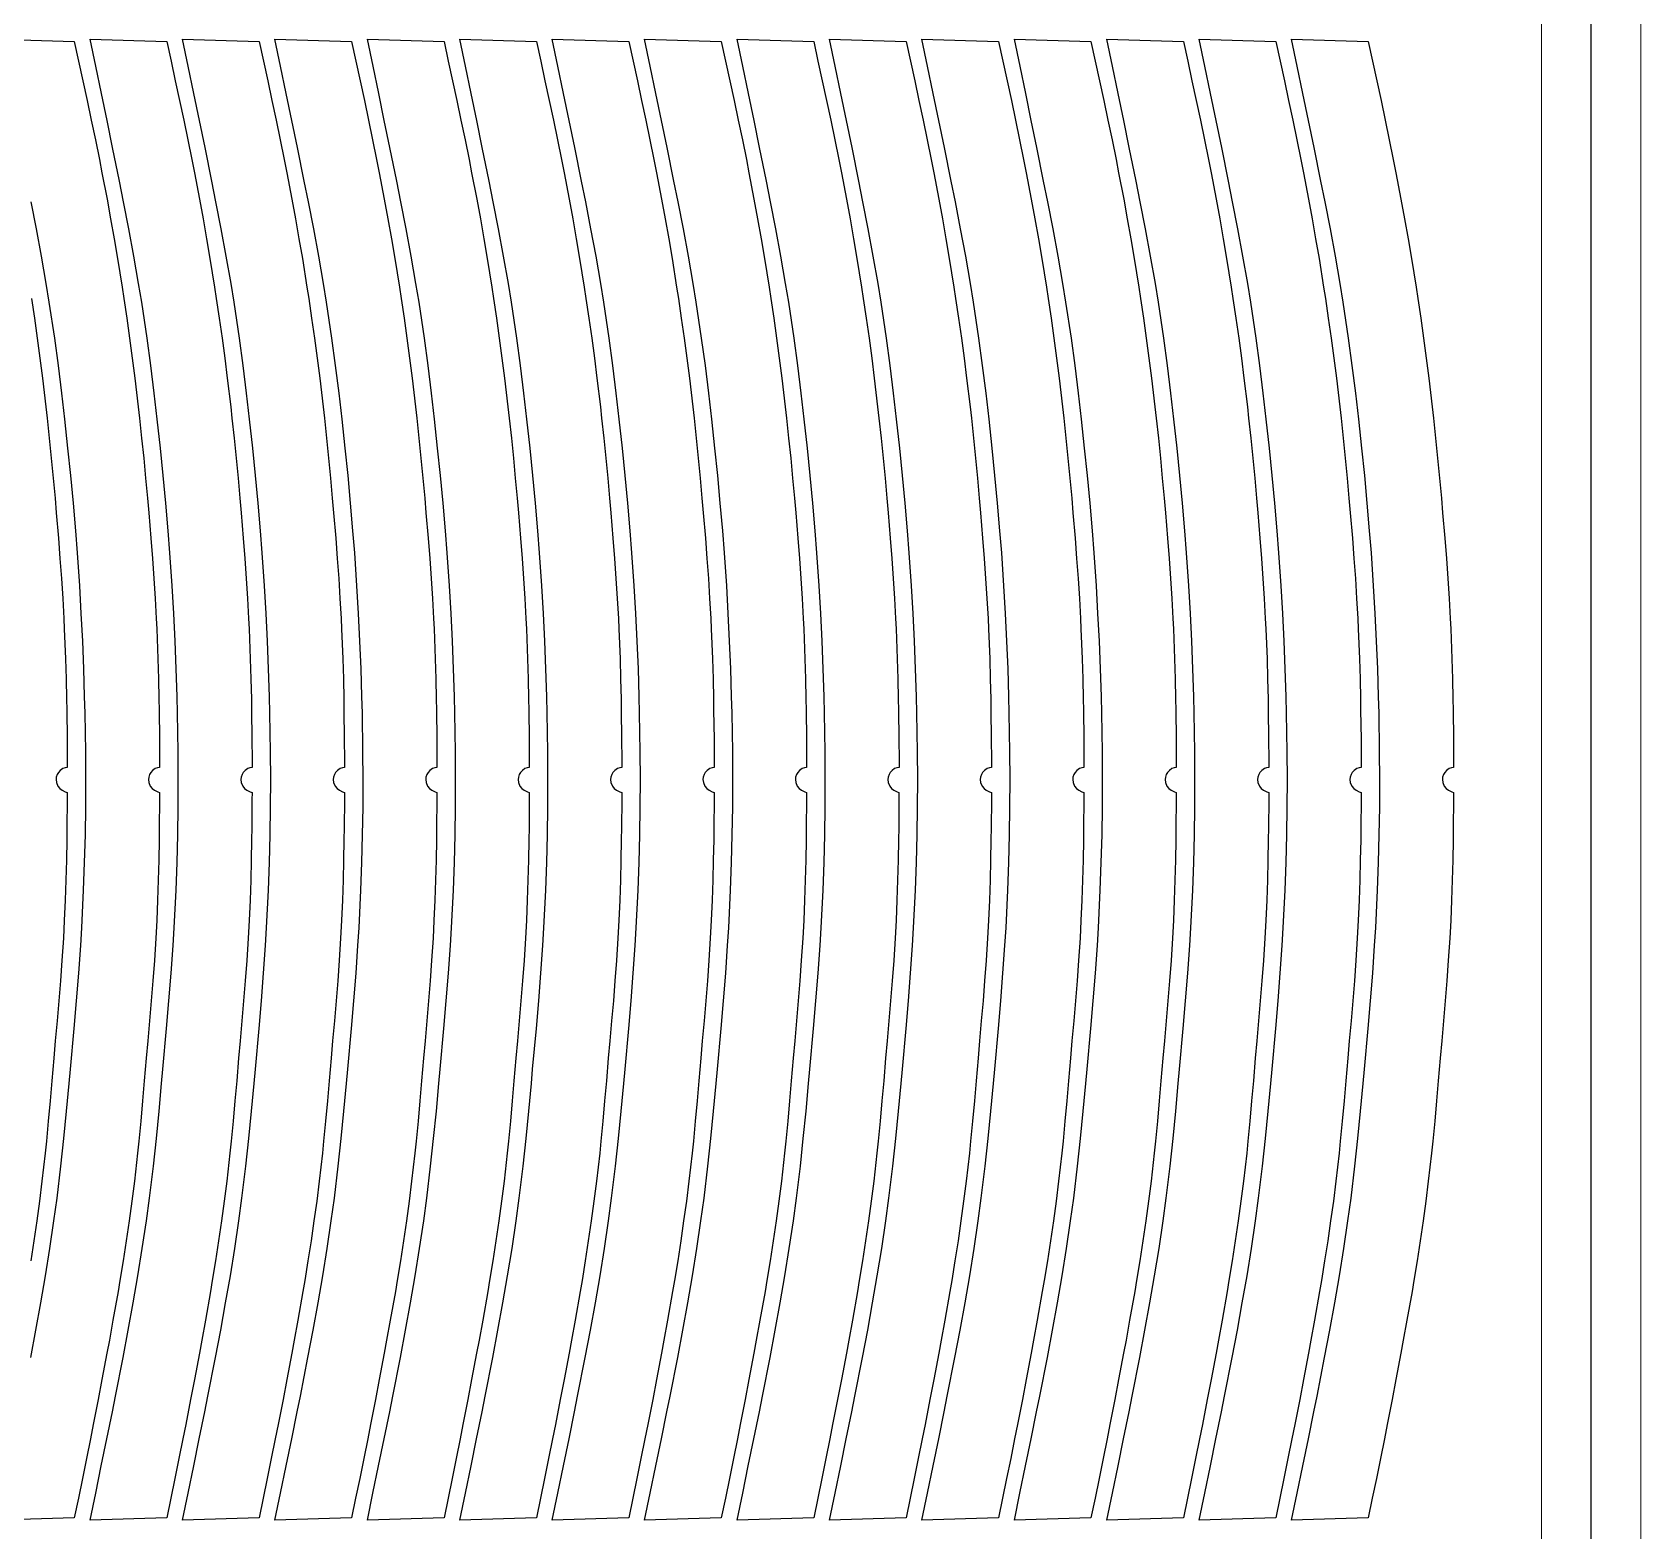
# Model space of a CAD drawing. Header units: millimetres. Extents: x -10628 to 24720, y -21829 to 4032.
# Drawn here: x 8700 to 9349, y -884 to -279 of the extents above; entities that cross this region are included whole.
import ezdxf
from ezdxf.enums import TextEntityAlignment as Align
from ezdxf.lldxf.tags import DXFTag

# ---------------------------------------------------------------- set-up
doc = ezdxf.new("R2010")
doc.units = ezdxf.units.MM
doc.layers.add('layer khung van cnc', color=7, linetype='Continuous', lineweight=25, true_color=0xfbf59b)
doc.layers.add('layer mau', color=7, linetype='Continuous')
doc.styles.add('Text Dim', font='arial.ttf')
tags = doc.linetypes.add('KVVIENMAY', pattern='A,46.311228,-10.280676,["KV VIỀN MÁY",Text Dim,S=10.028098,R=0,X=0,Y=-4.346144],-100.988212', length=157.580116).pattern_tags.tags
tags[6] = DXFTag(74, 10)

# ---------------------------------------------------------------- blocks, each defined once
blk = doc.blocks.new('khung van cnc')
at = {"lineweight": 5}
blk.add_lwpolyline([(-193, -99.44), (-193, 2370.56), (-223, 2400.56), (-1463, 2400.56), (-1493, 2370.56), (-1493, -99.44)], close=True, dxfattribs=at)
at = {"color": 1, "linetype": 'KVVIENMAY'}
blk.add_lwpolyline([(-511.88, -84.44), (-213, -84.44), (-213, 2370.56), (-228, 2385.56), (-1458.01, 2385.56), (-1473, 2370.56), (-1473, -84.44), (-1172.83, -84.44)], dxfattribs=at)
at = {"lineweight": 5}
blk.add_lwpolyline([(-513.55, -69.44), (-233, -69.44), (-233, 2370.56), (-1453, 2370.56), (-1453, -69.44), (-1173, -69.44)], dxfattribs=at)
at = {"layer": 'layer mau'}
for tag, p in [('ÁGF', (-518, -155.91)), ('TENFILE', (-518, -268.86)), ('TENFILE', (-518, -381.81)), ('TENFILE', (-518, -494.76))]:
    blk.add_attdef(tag, text='', height=30, dxfattribs=at).set_placement(p, align=Align.MIDDLE_CENTER)

msp = doc.modelspace()

# ---------------------------------------------------------------- linework, layer by layer
for points in [[(8686.374, -281.991), (8717.275, -282.95), (8719.004, -290.88), (8720.726, -298.812), (8722.432, -306.746), (8724.115, -314.686), (8725.767, -322.631), (8727.381, -330.585), (8728.425, -335.862), (8730.464, -346.521), (8731.927, -354.504), (8733.337, -362.496), (8734.694, -370.499), (8736.551, -382.027), (8737.244, -386.53), (8738.437, -394.558), (8739.574, -402.595), (8740.657, -410.638), (8741.684, -418.689), (8743.062, -430.254), (8743.574, -434.81), (8744.439, -442.88), (8745.257, -450.954), (8746.032, -459.033), (8746.768, -467.116), (8747.28, -472.969), (8748.14, -483.291), (8748.767, -491.384), (8749.345, -499.479), (8749.863, -507.579), (8750.314, -515.682), (8750.514, -519.805), (8750.988, -531.899), (8751.221, -540.011), (8751.399, -548.126), (8751.475, -552.452), (8751.623, -564.356), (8751.675, -572.471), (8751.68, -575.682), (8750.849, -575.798), (8749.919, -576.157), (8748.874, -576.863), (8748.108, -577.709), (8747.646, -578.499), (8747.272, -579.639), (8747.175, -580.606), (8747.316, -581.8), (8747.92, -583.245), (8748.685, -584.2), (8749.611, -584.912), (8750.923, -585.46), (8751.67, -585.729), (8751.66, -588.703), (8751.557, -600.049), (8751.489, -604.935), (8751.338, -613.051), (8751.132, -621.166), (8750.86, -629.278), (8750.511, -637.386), (8750.128, -644.593), (8749.548, -653.586), (8748.946, -661.679), (8748.289, -669.768), (8747.596, -677.855), (8746.887, -685.941), (8746.271, -692.996), (8745.489, -702.115), (8744.791, -710.201), (8744.065, -718.284), (8743.287, -726.361), (8742.789, -731.179), (8741.497, -742.493), (8740.477, -750.545), (8739.378, -758.588), (8738.206, -766.621), (8736.965, -774.643), (8735.658, -782.655), (8734.921, -787.009), (8732.87, -798.646), (8731.411, -806.629), (8730.438, -811.863), (8728.42, -822.583), (8726.894, -830.554), (8724.912, -840.712), (8723.765, -846.481), (8722.164, -854.437), (8720.544, -862.389), (8718.912, -870.339), (8717.275, -878.288), (8686.368, -879.247)], [(8699.695, -813.614), (8701.771, -802.642), (8703.765, -791.656), (8705.658, -780.655), (8707.434, -769.636), (8709.073, -758.597), (8710.321, -749.39), (8711.885, -736.459), (8713.083, -725.363), (8714.186, -714.255), (8715.228, -703.14), (8715.752, -697.423), (8717.238, -680.903), (8718.186, -669.781), (8719.065, -658.655), (8719.848, -647.523), (8720.285, -640.438), (8721.042, -625.235), (8721.445, -614.08), (8721.723, -602.92), (8721.884, -591.757), (8721.932, -580.591), (8721.873, -569.425), (8721.62, -553.791), (8721.453, -547.099), (8721.099, -535.941), (8720.648, -524.787), (8720.098, -513.639), (8719.447, -502.497), (8718.53, -489.11), (8717.839, -480.234), (8716.885, -469.114), (8715.84, -458.002), (8714.71, -446.897), (8713.434, -435.185), (8712.221, -424.71), (8710.847, -413.632), (8709.36, -402.57), (8707.196, -388.074), (8705.957, -380.511), (8704.032, -369.518), (8701.99, -358.544), (8699.862, -347.586)], [(8699.972, -386.53), (8701.165, -394.558), (8702.302, -402.595), (8703.384, -410.638), (8704.412, -418.689), (8705.79, -430.254), (8706.302, -434.81), (8707.167, -442.88), (8707.985, -450.954), (8708.76, -459.033), (8709.496, -467.116), (8710.008, -472.969), (8710.868, -483.291), (8711.495, -491.384), (8712.072, -499.479), (8712.591, -507.579), (8713.042, -515.682), (8713.242, -519.805), (8713.716, -531.899), (8713.949, -540.011), (8714.127, -548.126), (8714.203, -552.452), (8714.351, -564.356), (8714.403, -572.471), (8714.408, -575.682), (8713.576, -575.798), (8712.647, -576.157), (8711.602, -576.863), (8710.836, -577.709), (8710.374, -578.499), (8709.999, -579.639), (8709.902, -580.606), (8710.044, -581.8), (8710.647, -583.245), (8711.413, -584.2), (8712.339, -584.912), (8713.651, -585.46), (8714.398, -585.729), (8714.388, -588.703), (8714.285, -600.049), (8714.217, -604.935), (8714.066, -613.051), (8713.86, -621.166), (8713.588, -629.278), (8713.239, -637.386), (8712.856, -644.593), (8712.276, -653.586), (8711.674, -661.679), (8711.017, -669.768), (8710.324, -677.855), (8709.615, -685.941), (8708.999, -692.996), (8708.217, -702.115), (8707.519, -710.201), (8706.793, -718.284), (8706.015, -726.361), (8705.517, -731.179), (8704.225, -742.493), (8703.205, -750.545), (8702.106, -758.588), (8700.934, -766.621), (8699.693, -774.643)]]:
    msp.add_lwpolyline(points)
for points in [[(8756.276, -290.88), (8757.998, -298.812), (8759.704, -306.746), (8761.387, -314.686), (8763.039, -322.631), (8764.653, -330.585), (8765.697, -335.862), (8767.736, -346.521), (8769.199, -354.504), (8770.609, -362.496), (8771.966, -370.499), (8773.823, -382.027), (8774.516, -386.53), (8775.709, -394.558), (8776.846, -402.595), (8777.929, -410.638), (8778.956, -418.689), (8780.334, -430.254), (8780.846, -434.81), (8781.712, -442.88), (8782.529, -450.954), (8783.304, -459.033), (8784.04, -467.116), (8784.552, -472.969), (8785.412, -483.291), (8786.039, -491.384), (8786.617, -499.479), (8787.135, -507.579), (8787.586, -515.682), (8787.786, -519.805), (8788.26, -531.899), (8788.494, -540.011), (8788.671, -548.126), (8788.747, -552.452), (8788.895, -564.356), (8788.947, -572.471), (8788.952, -575.682), (8788.121, -575.798), (8787.191, -576.157), (8786.147, -576.863), (8785.381, -577.709), (8784.918, -578.499), (8784.544, -579.639), (8784.447, -580.606), (8784.588, -581.8), (8785.192, -583.245), (8785.957, -584.2), (8786.884, -584.912), (8788.195, -585.46), (8788.942, -585.729), (8788.932, -588.703), (8788.829, -600.049), (8788.761, -604.935), (8788.611, -613.051), (8788.404, -621.166), (8788.132, -629.278), (8787.783, -637.386), (8787.4, -644.593), (8786.82, -653.586), (8786.218, -661.679), (8785.561, -669.768), (8784.868, -677.855), (8784.159, -685.941), (8783.543, -692.996), (8782.761, -702.115), (8782.063, -710.201), (8781.337, -718.284), (8780.559, -726.361), (8780.061, -731.179), (8778.769, -742.493), (8777.749, -750.545), (8776.651, -758.588), (8775.479, -766.621), (8774.237, -774.643), (8772.93, -782.655), (8772.193, -787.009), (8770.142, -798.646), (8768.683, -806.629), (8767.71, -811.863), (8765.692, -822.583), (8764.166, -830.554), (8762.184, -840.712), (8761.038, -846.481), (8759.436, -854.437), (8757.816, -862.389), (8756.185, -870.339), (8754.547, -878.288), (8723.64, -879.247), (8725.911, -868.321), (8728.173, -857.393), (8730.419, -846.461), (8732.64, -835.522), (8733.888, -829.297), (8736.967, -813.614), (8739.043, -802.642), (8741.037, -791.656), (8742.93, -780.655), (8744.706, -769.636), (8746.345, -758.597), (8747.593, -749.39), (8749.157, -736.459), (8750.355, -725.363), (8751.458, -714.255), (8752.5, -703.14), (8753.024, -697.423), (8754.51, -680.903), (8755.459, -669.781), (8756.337, -658.655), (8757.12, -647.523), (8757.558, -640.438), (8758.315, -625.235), (8758.717, -614.08), (8758.996, -602.92), (8759.157, -591.757), (8759.205, -580.591), (8759.145, -569.425), (8758.892, -553.791), (8758.726, -547.099), (8758.372, -535.941), (8757.92, -524.787), (8757.37, -513.639), (8756.72, -502.497), (8755.802, -489.11), (8755.111, -480.234), (8754.157, -469.114), (8753.112, -458.002), (8751.982, -446.897), (8750.706, -435.185), (8749.493, -424.71), (8748.12, -413.632), (8746.632, -402.57), (8744.469, -388.074), (8743.229, -380.511), (8741.304, -369.518), (8739.262, -358.544), (8737.134, -347.586), (8735.461, -339.19), (8732.728, -325.7), (8730.481, -314.768), (8728.213, -303.84), (8725.933, -292.915), (8723.646, -281.991), (8754.547, -282.95)], [(8793.548, -290.88), (8795.27, -298.812), (8796.976, -306.746), (8798.659, -314.686), (8800.312, -322.631), (8801.925, -330.585), (8802.97, -335.862), (8805.008, -346.521), (8806.471, -354.504), (8807.882, -362.496), (8809.238, -370.499), (8811.095, -382.027), (8811.789, -386.53), (8812.981, -394.558), (8814.119, -402.595), (8815.201, -410.638), (8816.228, -418.689), (8817.607, -430.254), (8818.118, -434.81), (8818.984, -442.88), (8819.801, -450.954), (8820.576, -459.033), (8821.312, -467.116), (8821.824, -472.969), (8822.684, -483.291), (8823.312, -491.384), (8823.889, -499.479), (8824.407, -507.579), (8824.858, -515.682), (8825.059, -519.805), (8825.532, -531.899), (8825.766, -540.011), (8825.944, -548.126), (8826.019, -552.452), (8826.167, -564.356), (8826.219, -572.471), (8826.224, -575.682), (8825.393, -575.798), (8824.463, -576.157), (8823.419, -576.863), (8822.653, -577.709), (8822.191, -578.499), (8821.816, -579.639), (8821.719, -580.606), (8821.86, -581.8), (8822.464, -583.245), (8823.229, -584.2), (8824.156, -584.912), (8825.468, -585.46), (8826.215, -585.729), (8826.205, -588.703), (8826.101, -600.049), (8826.033, -604.935), (8825.883, -613.051), (8825.677, -621.166), (8825.404, -629.278), (8825.055, -637.386), (8824.672, -644.593), (8824.092, -653.586), (8823.49, -661.679), (8822.833, -669.768), (8822.14, -677.855), (8821.431, -685.941), (8820.815, -692.996), (8820.034, -702.115), (8819.336, -710.201), (8818.609, -718.284), (8817.831, -726.361), (8817.333, -731.179), (8816.041, -742.493), (8815.021, -750.545), (8813.923, -758.588), (8812.751, -766.621), (8811.509, -774.643), (8810.202, -782.655), (8809.465, -787.009), (8807.414, -798.646), (8805.955, -806.629), (8804.983, -811.863), (8802.964, -822.583), (8801.438, -830.554), (8799.456, -840.712), (8798.31, -846.481), (8796.708, -854.437), (8795.088, -862.389), (8793.457, -870.339), (8791.819, -878.288), (8760.912, -879.247), (8763.183, -868.321), (8765.446, -857.393), (8767.691, -846.461), (8769.912, -835.522), (8771.16, -829.297), (8774.239, -813.614), (8776.315, -802.642), (8778.309, -791.656), (8780.203, -780.655), (8781.978, -769.636), (8783.617, -758.597), (8784.866, -749.39), (8786.429, -736.459), (8787.627, -725.363), (8788.73, -714.255), (8789.773, -703.14), (8790.297, -697.423), (8791.782, -680.903), (8792.731, -669.781), (8793.609, -658.655), (8794.392, -647.523), (8794.83, -640.438), (8795.587, -625.235), (8795.989, -614.08), (8796.268, -602.92), (8796.429, -591.757), (8796.477, -580.591), (8796.418, -569.425), (8796.164, -553.791), (8795.998, -547.099), (8795.644, -535.941), (8795.192, -524.787), (8794.642, -513.639), (8793.992, -502.497), (8793.074, -489.11), (8792.384, -480.234), (8791.43, -469.114), (8790.384, -458.002), (8789.254, -446.897), (8787.978, -435.185), (8786.765, -424.71), (8785.392, -413.632), (8783.905, -402.57), (8781.741, -388.074), (8780.501, -380.511), (8778.576, -369.518), (8776.535, -358.544), (8774.406, -347.586), (8772.734, -339.19), (8770, -325.7), (8767.753, -314.768), (8765.486, -303.84), (8763.205, -292.915), (8760.918, -281.991), (8791.819, -282.95)], [(8830.821, -290.88), (8832.542, -298.812), (8834.249, -306.746), (8835.932, -314.686), (8837.584, -322.631), (8839.197, -330.585), (8840.242, -335.862), (8842.28, -346.521), (8843.743, -354.504), (8845.154, -362.496), (8846.511, -370.499), (8848.367, -382.027), (8849.061, -386.53), (8850.253, -394.558), (8851.391, -402.595), (8852.473, -410.638), (8853.501, -418.689), (8854.879, -430.254), (8855.391, -434.81), (8856.256, -442.88), (8857.074, -450.954), (8857.848, -459.033), (8858.585, -467.116), (8859.096, -472.969), (8859.956, -483.291), (8860.584, -491.384), (8861.161, -499.479), (8861.68, -507.579), (8862.13, -515.682), (8862.331, -519.805), (8862.804, -531.899), (8863.038, -540.011), (8863.216, -548.126), (8863.291, -552.452), (8863.44, -564.356), (8863.491, -572.471), (8863.496, -575.682), (8862.665, -575.798), (8861.735, -576.157), (8860.691, -576.863), (8859.925, -577.709), (8859.463, -578.499), (8859.088, -579.639), (8858.991, -580.606), (8859.133, -581.8), (8859.736, -583.245), (8860.502, -584.2), (8861.428, -584.912), (8862.74, -585.46), (8863.487, -585.729), (8863.477, -588.703), (8863.374, -600.049), (8863.305, -604.935), (8863.155, -613.051), (8862.949, -621.166), (8862.677, -629.278), (8862.328, -637.386), (8861.944, -644.593), (8861.364, -653.586), (8860.763, -661.679), (8860.105, -669.768), (8859.412, -677.855), (8858.704, -685.941), (8858.087, -692.996), (8857.306, -702.115), (8856.608, -710.201), (8855.881, -718.284), (8855.104, -726.361), (8854.605, -731.179), (8853.314, -742.493), (8852.293, -750.545), (8851.195, -758.588), (8850.023, -766.621), (8848.781, -774.643), (8847.474, -782.655), (8846.737, -787.009), (8844.686, -798.646), (8843.227, -806.629), (8842.255, -811.863), (8840.237, -822.583), (8838.71, -830.554), (8836.728, -840.712), (8835.582, -846.481), (8833.98, -854.437), (8832.361, -862.389), (8830.729, -870.339), (8829.091, -878.288), (8798.184, -879.247), (8800.455, -868.321), (8802.718, -857.393), (8804.963, -846.461), (8807.184, -835.522), (8808.432, -829.297), (8811.511, -813.614), (8813.587, -802.642), (8815.581, -791.656), (8817.475, -780.655), (8819.25, -769.636), (8820.89, -758.597), (8822.138, -749.39), (8823.701, -736.459), (8824.899, -725.363), (8826.002, -714.255), (8827.045, -703.14), (8827.569, -697.423), (8829.054, -680.903), (8830.003, -669.781), (8830.881, -658.655), (8831.665, -647.523), (8832.102, -640.438), (8832.859, -625.235), (8833.261, -614.08), (8833.54, -602.92), (8833.701, -591.757), (8833.749, -580.591), (8833.69, -569.425), (8833.436, -553.791), (8833.27, -547.099), (8832.916, -535.941), (8832.465, -524.787), (8831.915, -513.639), (8831.264, -502.497), (8830.347, -489.11), (8829.656, -480.234), (8828.702, -469.114), (8827.656, -458.002), (8826.526, -446.897), (8825.25, -435.185), (8824.037, -424.71), (8822.664, -413.632), (8821.177, -402.57), (8819.013, -388.074), (8817.773, -380.511), (8815.848, -369.518), (8813.807, -358.544), (8811.678, -347.586), (8810.006, -339.19), (8807.272, -325.7), (8805.025, -314.768), (8802.758, -303.84), (8800.477, -292.915), (8798.19, -281.991), (8829.091, -282.95)], [(8868.093, -290.88), (8869.814, -298.812), (8871.521, -306.746), (8873.204, -314.686), (8874.856, -322.631), (8876.469, -330.585), (8877.514, -335.862), (8879.552, -346.521), (8881.016, -354.504), (8882.426, -362.496), (8883.783, -370.499), (8885.639, -382.027), (8886.333, -386.53), (8887.525, -394.558), (8888.663, -402.595), (8889.745, -410.638), (8890.773, -418.689), (8892.151, -430.254), (8892.663, -434.81), (8893.528, -442.88), (8894.346, -450.954), (8895.12, -459.033), (8895.857, -467.116), (8896.369, -472.969), (8897.228, -483.291), (8897.856, -491.384), (8898.433, -499.479), (8898.952, -507.579), (8899.402, -515.682), (8899.603, -519.805), (8900.077, -531.899), (8900.31, -540.011), (8900.488, -548.126), (8900.563, -552.452), (8900.712, -564.356), (8900.764, -572.471), (8900.769, -575.682), (8899.937, -575.798), (8899.007, -576.157), (8897.963, -576.863), (8897.197, -577.709), (8896.735, -578.499), (8896.36, -579.639), (8896.263, -580.606), (8896.405, -581.8), (8897.008, -583.245), (8897.774, -584.2), (8898.7, -584.912), (8900.012, -585.46), (8900.759, -585.729), (8900.749, -588.703), (8900.646, -600.049), (8900.578, -604.935), (8900.427, -613.051), (8900.221, -621.166), (8899.949, -629.278), (8899.6, -637.386), (8899.217, -644.593), (8898.637, -653.586), (8898.035, -661.679), (8897.378, -669.768), (8896.685, -677.855), (8895.976, -685.941), (8895.359, -692.996), (8894.578, -702.115), (8893.88, -710.201), (8893.154, -718.284), (8892.376, -726.361), (8891.877, -731.179), (8890.586, -742.493), (8889.565, -750.545), (8888.467, -758.588), (8887.295, -766.621), (8886.053, -774.643), (8884.746, -782.655), (8884.01, -787.009), (8881.959, -798.646), (8880.499, -806.629), (8879.527, -811.863), (8877.509, -822.583), (8875.983, -830.554), (8874, -840.712), (8872.854, -846.481), (8871.252, -854.437), (8869.633, -862.389), (8868.001, -870.339), (8866.363, -878.288), (8835.456, -879.247), (8837.727, -868.321), (8839.99, -857.393), (8842.236, -846.461), (8844.456, -835.522), (8845.704, -829.297), (8848.783, -813.614), (8850.859, -802.642), (8852.853, -791.656), (8854.747, -780.655), (8856.522, -769.636), (8858.162, -758.597), (8859.41, -749.39), (8860.974, -736.459), (8862.171, -725.363), (8863.274, -714.255), (8864.317, -703.14), (8864.841, -697.423), (8866.326, -680.903), (8867.275, -669.781), (8868.154, -658.655), (8868.937, -647.523), (8869.374, -640.438), (8870.131, -625.235), (8870.533, -614.08), (8870.812, -602.92), (8870.973, -591.757), (8871.021, -580.591), (8870.962, -569.425), (8870.709, -553.791), (8870.542, -547.099), (8870.188, -535.941), (8869.737, -524.787), (8869.187, -513.639), (8868.536, -502.497), (8867.619, -489.11), (8866.928, -480.234), (8865.974, -469.114), (8864.929, -458.002), (8863.799, -446.897), (8862.522, -435.185), (8861.309, -424.71), (8859.936, -413.632), (8858.449, -402.57), (8856.285, -388.074), (8855.046, -380.511), (8853.12, -369.518), (8851.079, -358.544), (8848.951, -347.586), (8847.278, -339.19), (8844.544, -325.7), (8842.297, -314.768), (8840.03, -303.84), (8837.75, -292.915), (8835.463, -281.991), (8866.363, -282.95)], [(8905.365, -290.88), (8907.087, -298.812), (8908.793, -306.746), (8910.476, -314.686), (8912.128, -322.631), (8913.742, -330.585), (8914.786, -335.862), (8916.824, -346.521), (8918.288, -354.504), (8919.698, -362.496), (8921.055, -370.499), (8922.911, -382.027), (8923.605, -386.53), (8924.798, -394.558), (8925.935, -402.595), (8927.017, -410.638), (8928.045, -418.689), (8929.423, -430.254), (8929.935, -434.81), (8930.8, -442.88), (8931.618, -450.954), (8932.393, -459.033), (8933.129, -467.116), (8933.641, -472.969), (8934.501, -483.291), (8935.128, -491.384), (8935.705, -499.479), (8936.224, -507.579), (8936.675, -515.682), (8936.875, -519.805), (8937.349, -531.899), (8937.582, -540.011), (8937.76, -548.126), (8937.836, -552.452), (8937.984, -564.356), (8938.036, -572.471), (8938.041, -575.682), (8937.209, -575.798), (8936.28, -576.157), (8935.235, -576.863), (8934.469, -577.709), (8934.007, -578.499), (8933.633, -579.639), (8933.535, -580.606), (8933.677, -581.8), (8934.281, -583.245), (8935.046, -584.2), (8935.972, -584.912), (8937.284, -585.46), (8938.031, -585.729), (8938.021, -588.703), (8937.918, -600.049), (8937.85, -604.935), (8937.699, -613.051), (8937.493, -621.166), (8937.221, -629.278), (8936.872, -637.386), (8936.489, -644.593), (8935.909, -653.586), (8935.307, -661.679), (8934.65, -669.768), (8933.957, -677.855), (8933.248, -685.941), (8932.632, -692.996), (8931.85, -702.115), (8931.152, -710.201), (8930.426, -718.284), (8929.648, -726.361), (8929.15, -731.179), (8927.858, -742.493), (8926.838, -750.545), (8925.739, -758.588), (8924.567, -766.621), (8923.326, -774.643), (8922.019, -782.655), (8921.282, -787.009), (8919.231, -798.646), (8917.771, -806.629), (8916.799, -811.863), (8914.781, -822.583), (8913.255, -830.554), (8911.272, -840.712), (8910.126, -846.481), (8908.525, -854.437), (8906.905, -862.389), (8905.273, -870.339), (8903.635, -878.288), (8872.728, -879.247), (8874.999, -868.321), (8877.262, -857.393), (8879.508, -846.461), (8881.728, -835.522), (8882.977, -829.297), (8886.055, -813.614), (8888.132, -802.642), (8890.125, -791.656), (8892.019, -780.655), (8893.795, -769.636), (8895.434, -758.597), (8896.682, -749.39), (8898.246, -736.459), (8899.444, -725.363), (8900.546, -714.255), (8901.589, -703.14), (8902.113, -697.423), (8903.599, -680.903), (8904.547, -669.781), (8905.426, -658.655), (8906.209, -647.523), (8906.646, -640.438), (8907.403, -625.235), (8907.806, -614.08), (8908.084, -602.92), (8908.245, -591.757), (8908.293, -580.591), (8908.234, -569.425), (8907.981, -553.791), (8907.814, -547.099), (8907.46, -535.941), (8907.009, -524.787), (8906.459, -513.639), (8905.808, -502.497), (8904.891, -489.11), (8904.2, -480.234), (8903.246, -469.114), (8902.201, -458.002), (8901.071, -446.897), (8899.795, -435.185), (8898.582, -424.71), (8897.208, -413.632), (8895.721, -402.57), (8893.557, -388.074), (8892.318, -380.511), (8890.393, -369.518), (8888.351, -358.544), (8886.223, -347.586), (8884.55, -339.19), (8881.816, -325.7), (8879.569, -314.768), (8877.302, -303.84), (8875.022, -292.915), (8872.735, -281.991), (8903.635, -282.95)], [(8942.637, -290.88), (8944.359, -298.812), (8946.065, -306.746), (8947.748, -314.686), (8949.4, -322.631), (8951.014, -330.585), (8952.058, -335.862), (8954.097, -346.521), (8955.56, -354.504), (8956.97, -362.496), (8958.327, -370.499), (8960.184, -382.027), (8960.877, -386.53), (8962.07, -394.558), (8963.207, -402.595), (8964.29, -410.638), (8965.317, -418.689), (8966.695, -430.254), (8967.207, -434.81), (8968.072, -442.88), (8968.89, -450.954), (8969.665, -459.033), (8970.401, -467.116), (8970.913, -472.969), (8971.773, -483.291), (8972.4, -491.384), (8972.978, -499.479), (8973.496, -507.579), (8973.947, -515.682), (8974.147, -519.805), (8974.621, -531.899), (8974.854, -540.011), (8975.032, -548.126), (8975.108, -552.452), (8975.256, -564.356), (8975.308, -572.471), (8975.313, -575.682), (8974.482, -575.798), (8973.552, -576.157), (8972.507, -576.863), (8971.741, -577.709), (8971.279, -578.499), (8970.905, -579.639), (8970.808, -580.606), (8970.949, -581.8), (8971.553, -583.245), (8972.318, -584.2), (8973.244, -584.912), (8974.556, -585.46), (8975.303, -585.729), (8975.293, -588.703), (8975.19, -600.049), (8975.122, -604.935), (8974.971, -613.051), (8974.765, -621.166), (8974.493, -629.278), (8974.144, -637.386), (8973.761, -644.593), (8973.181, -653.586), (8972.579, -661.679), (8971.922, -669.768), (8971.229, -677.855), (8970.52, -685.941), (8969.904, -692.996), (8969.122, -702.115), (8968.424, -710.201), (8967.698, -718.284), (8966.92, -726.361), (8966.422, -731.179), (8965.13, -742.493), (8964.11, -750.545), (8963.012, -758.588), (8961.839, -766.621), (8960.598, -774.643), (8959.291, -782.655), (8958.554, -787.009), (8956.503, -798.646), (8955.044, -806.629), (8954.071, -811.863), (8952.053, -822.583), (8950.527, -830.554), (8948.545, -840.712), (8947.399, -846.481), (8945.797, -854.437), (8944.177, -862.389), (8942.545, -870.339), (8940.908, -878.288), (8910.001, -879.247), (8912.272, -868.321), (8914.534, -857.393), (8916.78, -846.461), (8919.001, -835.522), (8920.249, -829.297), (8923.328, -813.614), (8925.404, -802.642), (8927.398, -791.656), (8929.291, -780.655), (8931.067, -769.636), (8932.706, -758.597), (8933.954, -749.39), (8935.518, -736.459), (8936.716, -725.363), (8937.819, -714.255), (8938.861, -703.14), (8939.385, -697.423), (8940.871, -680.903), (8941.819, -669.781), (8942.698, -658.655), (8943.481, -647.523), (8943.918, -640.438), (8944.675, -625.235), (8945.078, -614.08), (8945.357, -602.92), (8945.517, -591.757), (8945.566, -580.591), (8945.506, -569.425), (8945.253, -553.791), (8945.087, -547.099), (8944.732, -535.941), (8944.281, -524.787), (8943.731, -513.639), (8943.081, -502.497), (8942.163, -489.11), (8941.472, -480.234), (8940.518, -469.114), (8939.473, -458.002), (8938.343, -446.897), (8937.067, -435.185), (8935.854, -424.71), (8934.48, -413.632), (8932.993, -402.57), (8930.829, -388.074), (8929.59, -380.511), (8927.665, -369.518), (8925.623, -358.544), (8923.495, -347.586), (8921.822, -339.19), (8919.089, -325.7), (8916.841, -314.768), (8914.574, -303.84), (8912.294, -292.915), (8910.007, -281.991), (8940.908, -282.95)], [(8979.909, -290.88), (8981.631, -298.812), (8983.337, -306.746), (8985.02, -314.686), (8986.672, -322.631), (8988.286, -330.585), (8989.33, -335.862), (8991.369, -346.521), (8992.832, -354.504), (8994.242, -362.496), (8995.599, -370.499), (8997.456, -382.027), (8998.149, -386.53), (8999.342, -394.558), (9000.479, -402.595), (9001.562, -410.638), (9002.589, -418.689), (9003.968, -430.254), (9004.479, -434.81), (9005.345, -442.88), (9006.162, -450.954), (9006.937, -459.033), (9007.673, -467.116), (9008.185, -472.969), (9009.045, -483.291), (9009.672, -491.384), (9010.25, -499.479), (9010.768, -507.579), (9011.219, -515.682), (9011.42, -519.805), (9011.893, -531.899), (9012.127, -540.011), (9012.304, -548.126), (9012.38, -552.452), (9012.528, -564.356), (9012.58, -572.471), (9012.585, -575.682), (9011.754, -575.798), (9010.824, -576.157), (9009.78, -576.863), (9009.014, -577.709), (9008.551, -578.499), (9008.177, -579.639), (9008.08, -580.606), (9008.221, -581.8), (9008.825, -583.245), (9009.59, -584.2), (9010.517, -584.912), (9011.828, -585.46), (9012.575, -585.729), (9012.566, -588.703), (9012.462, -600.049), (9012.394, -604.935), (9012.244, -613.051), (9012.038, -621.166), (9011.765, -629.278), (9011.416, -637.386), (9011.033, -644.593), (9010.453, -653.586), (9009.851, -661.679), (9009.194, -669.768), (9008.501, -677.855), (9007.792, -685.941), (9007.176, -692.996), (9006.394, -702.115), (9005.696, -710.201), (9004.97, -718.284), (9004.192, -726.361), (9003.694, -731.179), (9002.402, -742.493), (9001.382, -750.545), (9000.284, -758.588), (8999.112, -766.621), (8997.87, -774.643), (8996.563, -782.655), (8995.826, -787.009), (8993.775, -798.646), (8992.316, -806.629), (8991.343, -811.863), (8989.325, -822.583), (8987.799, -830.554), (8985.817, -840.712), (8984.671, -846.481), (8983.069, -854.437), (8981.449, -862.389), (8979.818, -870.339), (8978.18, -878.288), (8947.273, -879.247), (8949.544, -868.321), (8951.806, -857.393), (8954.052, -846.461), (8956.273, -835.522), (8957.521, -829.297), (8960.6, -813.614), (8962.676, -802.642), (8964.67, -791.656), (8966.563, -780.655), (8968.339, -769.636), (8969.978, -758.597), (8971.227, -749.39), (8972.79, -736.459), (8973.988, -725.363), (8975.091, -714.255), (8976.134, -703.14), (8976.657, -697.423), (8978.143, -680.903), (8979.092, -669.781), (8979.97, -658.655), (8980.753, -647.523), (8981.191, -640.438), (8981.948, -625.235), (8982.35, -614.08), (8982.629, -602.92), (8982.79, -591.757), (8982.838, -580.591), (8982.778, -569.425), (8982.525, -553.791), (8982.359, -547.099), (8982.005, -535.941), (8981.553, -524.787), (8981.003, -513.639), (8980.353, -502.497), (8979.435, -489.11), (8978.744, -480.234), (8977.79, -469.114), (8976.745, -458.002), (8975.615, -446.897), (8974.339, -435.185), (8973.126, -424.71), (8971.753, -413.632), (8970.265, -402.57), (8968.102, -388.074), (8966.862, -380.511), (8964.937, -369.518), (8962.895, -358.544), (8960.767, -347.586), (8959.094, -339.19), (8956.361, -325.7), (8954.114, -314.768), (8951.846, -303.84), (8949.566, -292.915), (8947.279, -281.991), (8978.18, -282.95)], [(9017.181, -290.88), (9018.903, -298.812), (9020.609, -306.746), (9022.293, -314.686), (9023.945, -322.631), (9025.558, -330.585), (9026.603, -335.862), (9028.641, -346.521), (9030.104, -354.504), (9031.515, -362.496), (9032.871, -370.499), (9034.728, -382.027), (9035.422, -386.53), (9036.614, -394.558), (9037.752, -402.595), (9038.834, -410.638), (9039.861, -418.689), (9041.24, -430.254), (9041.751, -434.81), (9042.617, -442.88), (9043.434, -450.954), (9044.209, -459.033), (9044.945, -467.116), (9045.457, -472.969), (9046.317, -483.291), (9046.945, -491.384), (9047.522, -499.479), (9048.04, -507.579), (9048.491, -515.682), (9048.692, -519.805), (9049.165, -531.899), (9049.399, -540.011), (9049.577, -548.126), (9049.652, -552.452), (9049.8, -564.356), (9049.852, -572.471), (9049.857, -575.682), (9049.026, -575.798), (9048.096, -576.157), (9047.052, -576.863), (9046.286, -577.709), (9045.824, -578.499), (9045.449, -579.639), (9045.352, -580.606), (9045.493, -581.8), (9046.097, -583.245), (9046.862, -584.2), (9047.789, -584.912), (9049.101, -585.46), (9049.848, -585.729), (9049.838, -588.703), (9049.734, -600.049), (9049.666, -604.935), (9049.516, -613.051), (9049.31, -621.166), (9049.037, -629.278), (9048.689, -637.386), (9048.305, -644.593), (9047.725, -653.586), (9047.123, -661.679), (9046.466, -669.768), (9045.773, -677.855), (9045.064, -685.941), (9044.448, -692.996), (9043.667, -702.115), (9042.969, -710.201), (9042.242, -718.284), (9041.464, -726.361), (9040.966, -731.179), (9039.674, -742.493), (9038.654, -750.545), (9037.556, -758.588), (9036.384, -766.621), (9035.142, -774.643), (9033.835, -782.655), (9033.098, -787.009), (9031.047, -798.646), (9029.588, -806.629), (9028.616, -811.863), (9026.598, -822.583), (9025.071, -830.554), (9023.089, -840.712), (9021.943, -846.481), (9020.341, -854.437), (9018.721, -862.389), (9017.09, -870.339), (9015.452, -878.288), (8984.545, -879.247), (8986.816, -868.321), (8989.079, -857.393), (8991.324, -846.461), (8993.545, -835.522), (8994.793, -829.297), (8997.872, -813.614), (8999.948, -802.642), (9001.942, -791.656), (9003.836, -780.655), (9005.611, -769.636), (9007.25, -758.597), (9008.499, -749.39), (9010.062, -736.459), (9011.26, -725.363), (9012.363, -714.255), (9013.406, -703.14), (9013.93, -697.423), (9015.415, -680.903), (9016.364, -669.781), (9017.242, -658.655), (9018.026, -647.523), (9018.463, -640.438), (9019.22, -625.235), (9019.622, -614.08), (9019.901, -602.92), (9020.062, -591.757), (9020.11, -580.591), (9020.051, -569.425), (9019.797, -553.791), (9019.631, -547.099), (9019.277, -535.941), (9018.826, -524.787), (9018.275, -513.639), (9017.625, -502.497), (9016.707, -489.11), (9016.017, -480.234), (9015.063, -469.114), (9014.017, -458.002), (9012.887, -446.897), (9011.611, -435.185), (9010.398, -424.71), (9009.025, -413.632), (9007.538, -402.57), (9005.374, -388.074), (9004.134, -380.511), (9002.209, -369.518), (9000.168, -358.544), (8998.039, -347.586), (8996.367, -339.19), (8993.633, -325.7), (8991.386, -314.768), (8989.119, -303.84), (8986.838, -292.915), (8984.551, -281.991), (9015.452, -282.95)], [(9054.454, -290.88), (9056.175, -298.812), (9057.882, -306.746), (9059.565, -314.686), (9061.217, -322.631), (9062.83, -330.585), (9063.875, -335.862), (9065.913, -346.521), (9067.376, -354.504), (9068.787, -362.496), (9070.144, -370.499), (9072, -382.027), (9072.694, -386.53), (9073.886, -394.558), (9075.024, -402.595), (9076.106, -410.638), (9077.134, -418.689), (9078.512, -430.254), (9079.024, -434.81), (9079.889, -442.88), (9080.707, -450.954), (9081.481, -459.033), (9082.218, -467.116), (9082.729, -472.969), (9083.589, -483.291), (9084.217, -491.384), (9084.794, -499.479), (9085.313, -507.579), (9085.763, -515.682), (9085.964, -519.805), (9086.437, -531.899), (9086.671, -540.011), (9086.849, -548.126), (9086.924, -552.452), (9087.073, -564.356), (9087.125, -572.471), (9087.129, -575.682), (9086.298, -575.798), (9085.368, -576.157), (9084.324, -576.863), (9083.558, -577.709), (9083.096, -578.499), (9082.721, -579.639), (9082.624, -580.606), (9082.766, -581.8), (9083.369, -583.245), (9084.135, -584.2), (9085.061, -584.912), (9086.373, -585.46), (9087.12, -585.729), (9087.11, -588.703), (9087.007, -600.049), (9086.938, -604.935), (9086.788, -613.051), (9086.582, -621.166), (9086.31, -629.278), (9085.961, -637.386), (9085.577, -644.593), (9084.997, -653.586), (9084.396, -661.679), (9083.738, -669.768), (9083.046, -677.855), (9082.337, -685.941), (9081.72, -692.996), (9080.939, -702.115), (9080.241, -710.201), (9079.514, -718.284), (9078.737, -726.361), (9078.238, -731.179), (9076.947, -742.493), (9075.926, -750.545), (9074.828, -758.588), (9073.656, -766.621), (9072.414, -774.643), (9071.107, -782.655), (9070.37, -787.009), (9068.32, -798.646), (9066.86, -806.629), (9065.888, -811.863), (9063.87, -822.583), (9062.343, -830.554), (9060.361, -840.712), (9059.215, -846.481), (9057.613, -854.437), (9055.994, -862.389), (9054.362, -870.339), (9052.724, -878.288), (9021.817, -879.247), (9024.088, -868.321), (9026.351, -857.393), (9028.597, -846.461), (9030.817, -835.522), (9032.065, -829.297), (9035.144, -813.614), (9037.22, -802.642), (9039.214, -791.656), (9041.108, -780.655), (9042.883, -769.636), (9044.523, -758.597), (9045.771, -749.39), (9047.335, -736.459), (9048.532, -725.363), (9049.635, -714.255), (9050.678, -703.14), (9051.202, -697.423), (9052.687, -680.903), (9053.636, -669.781), (9054.514, -658.655), (9055.298, -647.523), (9055.735, -640.438), (9056.492, -625.235), (9056.894, -614.08), (9057.173, -602.92), (9057.334, -591.757), (9057.382, -580.591), (9057.323, -569.425), (9057.069, -553.791), (9056.903, -547.099), (9056.549, -535.941), (9056.098, -524.787), (9055.548, -513.639), (9054.897, -502.497), (9053.98, -489.11), (9053.289, -480.234), (9052.335, -469.114), (9051.289, -458.002), (9050.16, -446.897), (9048.883, -435.185), (9047.67, -424.71), (9046.297, -413.632), (9044.81, -402.57), (9042.646, -388.074), (9041.407, -380.511), (9039.481, -369.518), (9037.44, -358.544), (9035.311, -347.586), (9033.639, -339.19), (9030.905, -325.7), (9028.658, -314.768), (9026.391, -303.84), (9024.11, -292.915), (9021.823, -281.991), (9052.724, -282.95)], [(9091.726, -290.88), (9093.448, -298.812), (9095.154, -306.746), (9096.837, -314.686), (9098.489, -322.631), (9100.102, -330.585), (9101.147, -335.862), (9103.185, -346.521), (9104.649, -354.504), (9106.059, -362.496), (9107.416, -370.499), (9109.272, -382.027), (9109.966, -386.53), (9111.158, -394.558), (9112.296, -402.595), (9113.378, -410.638), (9114.406, -418.689), (9115.784, -430.254), (9116.296, -434.81), (9117.161, -442.88), (9117.979, -450.954), (9118.754, -459.033), (9119.49, -467.116), (9120.002, -472.969), (9120.861, -483.291), (9121.489, -491.384), (9122.066, -499.479), (9122.585, -507.579), (9123.035, -515.682), (9123.236, -519.805), (9123.71, -531.899), (9123.943, -540.011), (9124.121, -548.126), (9124.196, -552.452), (9124.345, -564.356), (9124.397, -572.471), (9124.402, -575.682), (9123.57, -575.798), (9122.641, -576.157), (9121.596, -576.863), (9120.83, -577.709), (9120.368, -578.499), (9119.993, -579.639), (9119.896, -580.606), (9120.038, -581.8), (9120.641, -583.245), (9121.407, -584.2), (9122.333, -584.912), (9123.645, -585.46), (9124.392, -585.729), (9124.382, -588.703), (9124.279, -600.049), (9124.211, -604.935), (9124.06, -613.051), (9123.854, -621.166), (9123.582, -629.278), (9123.233, -637.386), (9122.85, -644.593), (9122.27, -653.586), (9121.668, -661.679), (9121.011, -669.768), (9120.318, -677.855), (9119.609, -685.941), (9118.993, -692.996), (9118.211, -702.115), (9117.513, -710.201), (9116.787, -718.284), (9116.009, -726.361), (9115.51, -731.179), (9114.219, -742.493), (9113.199, -750.545), (9112.1, -758.588), (9110.928, -766.621), (9109.686, -774.643), (9108.38, -782.655), (9107.643, -787.009), (9105.592, -798.646), (9104.132, -806.629), (9103.16, -811.863), (9101.142, -822.583), (9099.616, -830.554), (9097.633, -840.712), (9096.487, -846.481), (9094.886, -854.437), (9093.266, -862.389), (9091.634, -870.339), (9089.996, -878.288), (9059.089, -879.247), (9061.36, -868.321), (9063.623, -857.393), (9065.869, -846.461), (9068.089, -835.522), (9069.338, -829.297), (9072.416, -813.614), (9074.492, -802.642), (9076.486, -791.656), (9078.38, -780.655), (9080.156, -769.636), (9081.795, -758.597), (9083.043, -749.39), (9084.607, -736.459), (9085.804, -725.363), (9086.907, -714.255), (9087.95, -703.14), (9088.474, -697.423), (9089.96, -680.903), (9090.908, -669.781), (9091.787, -658.655), (9092.57, -647.523), (9093.007, -640.438), (9093.764, -625.235), (9094.166, -614.08), (9094.445, -602.92), (9094.606, -591.757), (9094.654, -580.591), (9094.595, -569.425), (9094.342, -553.791), (9094.175, -547.099), (9093.821, -535.941), (9093.37, -524.787), (9092.82, -513.639), (9092.169, -502.497), (9091.252, -489.11), (9090.561, -480.234), (9089.607, -469.114), (9088.562, -458.002), (9087.432, -446.897), (9086.155, -435.185), (9084.942, -424.71), (9083.569, -413.632), (9082.082, -402.57), (9079.918, -388.074), (9078.679, -380.511), (9076.753, -369.518), (9074.712, -358.544), (9072.584, -347.586), (9070.911, -339.19), (9068.177, -325.7), (9065.93, -314.768), (9063.663, -303.84), (9061.383, -292.915), (9059.096, -281.991), (9089.996, -282.95)], [(9128.998, -290.88), (9130.72, -298.812), (9132.426, -306.746), (9134.109, -314.686), (9135.761, -322.631), (9137.375, -330.585), (9138.419, -335.862), (9140.457, -346.521), (9141.921, -354.504), (9143.331, -362.496), (9144.688, -370.499), (9146.545, -382.027), (9147.238, -386.53), (9148.431, -394.558), (9149.568, -402.595), (9150.651, -410.638), (9151.678, -418.689), (9153.056, -430.254), (9153.568, -434.81), (9154.433, -442.88), (9155.251, -450.954), (9156.026, -459.033), (9156.762, -467.116), (9157.274, -472.969), (9158.134, -483.291), (9158.761, -491.384), (9159.338, -499.479), (9159.857, -507.579), (9160.308, -515.682), (9160.508, -519.805), (9160.982, -531.899), (9161.215, -540.011), (9161.393, -548.126), (9161.469, -552.452), (9161.617, -564.356), (9161.669, -572.471), (9161.674, -575.682), (9160.842, -575.798), (9159.913, -576.157), (9158.868, -576.863), (9158.102, -577.709), (9157.64, -578.499), (9157.266, -579.639), (9157.169, -580.606), (9157.31, -581.8), (9157.914, -583.245), (9158.679, -584.2), (9159.605, -584.912), (9160.917, -585.46), (9161.664, -585.729), (9161.654, -588.703), (9161.551, -600.049), (9161.483, -604.935), (9161.332, -613.051), (9161.126, -621.166), (9160.854, -629.278), (9160.505, -637.386), (9160.122, -644.593), (9159.542, -653.586), (9158.94, -661.679), (9158.283, -669.768), (9157.59, -677.855), (9156.881, -685.941), (9156.265, -692.996), (9155.483, -702.115), (9154.785, -710.201), (9154.059, -718.284), (9153.281, -726.361), (9152.783, -731.179), (9151.491, -742.493), (9150.471, -750.545), (9149.372, -758.588), (9148.2, -766.621), (9146.959, -774.643), (9145.652, -782.655), (9144.915, -787.009), (9142.864, -798.646), (9141.404, -806.629), (9140.432, -811.863), (9138.414, -822.583), (9136.888, -830.554), (9134.905, -840.712), (9133.759, -846.481), (9132.158, -854.437), (9130.538, -862.389), (9128.906, -870.339), (9127.269, -878.288), (9096.361, -879.247), (9098.632, -868.321), (9100.895, -857.393), (9103.141, -846.461), (9105.361, -835.522), (9106.61, -829.297), (9109.688, -813.614), (9111.765, -802.642), (9113.758, -791.656), (9115.652, -780.655), (9117.428, -769.636), (9119.067, -758.597), (9120.315, -749.39), (9121.879, -736.459), (9123.077, -725.363), (9124.18, -714.255), (9125.222, -703.14), (9125.746, -697.423), (9127.232, -680.903), (9128.18, -669.781), (9129.059, -658.655), (9129.842, -647.523), (9130.279, -640.438), (9131.036, -625.235), (9131.439, -614.08), (9131.717, -602.92), (9131.878, -591.757), (9131.926, -580.591), (9131.867, -569.425), (9131.614, -553.791), (9131.447, -547.099), (9131.093, -535.941), (9130.642, -524.787), (9130.092, -513.639), (9129.441, -502.497), (9128.524, -489.11), (9127.833, -480.234), (9126.879, -469.114), (9125.834, -458.002), (9124.704, -446.897), (9123.428, -435.185), (9122.215, -424.71), (9120.841, -413.632), (9119.354, -402.57), (9117.19, -388.074), (9115.951, -380.511), (9114.026, -369.518), (9111.984, -358.544), (9109.856, -347.586), (9108.183, -339.19), (9105.449, -325.7), (9103.202, -314.768), (9100.935, -303.84), (9098.655, -292.915), (9096.368, -281.991), (9127.269, -282.95)], [(9166.27, -290.88), (9167.992, -298.812), (9169.698, -306.746), (9171.381, -314.686), (9173.033, -322.631), (9174.647, -330.585), (9175.691, -335.862), (9177.73, -346.521), (9179.193, -354.504), (9180.603, -362.496), (9181.96, -370.499), (9183.817, -382.027), (9184.51, -386.53), (9185.703, -394.558), (9186.84, -402.595), (9187.923, -410.638), (9188.95, -418.689), (9190.328, -430.254), (9190.84, -434.81), (9191.705, -442.88), (9192.523, -450.954), (9193.298, -459.033), (9194.034, -467.116), (9194.546, -472.969), (9195.406, -483.291), (9196.033, -491.384), (9196.611, -499.479), (9197.129, -507.579), (9197.58, -515.682), (9197.78, -519.805), (9198.254, -531.899), (9198.487, -540.011), (9198.665, -548.126), (9198.741, -552.452), (9198.889, -564.356), (9198.941, -572.471), (9198.946, -575.682), (9198.115, -575.798), (9197.185, -576.157), (9196.141, -576.863), (9195.374, -577.709), (9194.912, -578.499), (9194.538, -579.639), (9194.441, -580.606), (9194.582, -581.8), (9195.186, -583.245), (9195.951, -584.2), (9196.877, -584.912), (9198.189, -585.46), (9198.936, -585.729), (9198.926, -588.703), (9198.823, -600.049), (9198.755, -604.935), (9198.605, -613.051), (9198.398, -621.166), (9198.126, -629.278), (9197.777, -637.386), (9197.394, -644.593), (9196.814, -653.586), (9196.212, -661.679), (9195.555, -669.768), (9194.862, -677.855), (9194.153, -685.941), (9193.537, -692.996), (9192.755, -702.115), (9192.057, -710.201), (9191.331, -718.284), (9190.553, -726.361), (9190.055, -731.179), (9188.763, -742.493), (9187.743, -750.545), (9186.645, -758.588), (9185.472, -766.621), (9184.231, -774.643), (9182.924, -782.655), (9182.187, -787.009), (9180.136, -798.646), (9178.677, -806.629), (9177.704, -811.863), (9175.686, -822.583), (9174.16, -830.554), (9172.178, -840.712), (9171.032, -846.481), (9169.43, -854.437), (9167.81, -862.389), (9166.178, -870.339), (9164.541, -878.288), (9133.634, -879.247), (9135.905, -868.321), (9138.167, -857.393), (9140.413, -846.461), (9142.634, -835.522), (9143.882, -829.297), (9146.961, -813.614), (9149.037, -802.642), (9151.031, -791.656), (9152.924, -780.655), (9154.7, -769.636), (9156.339, -758.597), (9157.587, -749.39), (9159.151, -736.459), (9160.349, -725.363), (9161.452, -714.255), (9162.494, -703.14), (9163.018, -697.423), (9164.504, -680.903), (9165.452, -669.781), (9166.331, -658.655), (9167.114, -647.523), (9167.552, -640.438), (9168.309, -625.235), (9168.711, -614.08), (9168.99, -602.92), (9169.15, -591.757), (9169.199, -580.591), (9169.139, -569.425), (9168.886, -553.791), (9168.72, -547.099), (9168.366, -535.941), (9167.914, -524.787), (9167.364, -513.639), (9166.714, -502.497), (9165.796, -489.11), (9165.105, -480.234), (9164.151, -469.114), (9163.106, -458.002), (9161.976, -446.897), (9160.7, -435.185), (9159.487, -424.71), (9158.114, -413.632), (9156.626, -402.57), (9154.462, -388.074), (9153.223, -380.511), (9151.298, -369.518), (9149.256, -358.544), (9147.128, -347.586), (9145.455, -339.19), (9142.722, -325.7), (9140.474, -314.768), (9138.207, -303.84), (9135.927, -292.915), (9133.64, -281.991), (9164.541, -282.95)], [(9203.542, -290.88), (9205.264, -298.812), (9206.97, -306.746), (9208.653, -314.686), (9210.306, -322.631), (9211.919, -330.585), (9212.964, -335.862), (9215.002, -346.521), (9216.465, -354.504), (9217.876, -362.496), (9219.232, -370.499), (9221.089, -382.027), (9221.782, -386.53), (9222.975, -394.558), (9224.112, -402.595), (9225.195, -410.638), (9226.222, -418.689), (9227.601, -430.254), (9228.112, -434.81), (9228.978, -442.88), (9229.795, -450.954), (9230.57, -459.033), (9231.306, -467.116), (9231.818, -472.969), (9232.678, -483.291), (9233.306, -491.384), (9233.883, -499.479), (9234.401, -507.579), (9234.852, -515.682), (9235.053, -519.805), (9235.526, -531.899), (9235.76, -540.011), (9235.937, -548.126), (9236.013, -552.452), (9236.161, -564.356), (9236.213, -572.471), (9236.218, -575.682), (9235.387, -575.798), (9234.457, -576.157), (9233.413, -576.863), (9232.647, -577.709), (9232.184, -578.499), (9231.81, -579.639), (9231.713, -580.606), (9231.854, -581.8), (9232.458, -583.245), (9233.223, -584.2), (9234.15, -584.912), (9235.461, -585.46), (9236.208, -585.729), (9236.199, -588.703), (9236.095, -600.049), (9236.027, -604.935), (9235.877, -613.051), (9235.671, -621.166), (9235.398, -629.278), (9235.049, -637.386), (9234.666, -644.593), (9234.086, -653.586), (9233.484, -661.679), (9232.827, -669.768), (9232.134, -677.855), (9231.425, -685.941), (9230.809, -692.996), (9230.027, -702.115), (9229.33, -710.201), (9228.603, -718.284), (9227.825, -726.361), (9227.327, -731.179), (9226.035, -742.493), (9225.015, -750.545), (9223.917, -758.588), (9222.745, -766.621), (9221.503, -774.643), (9220.196, -782.655), (9219.459, -787.009), (9217.408, -798.646), (9215.949, -806.629), (9214.977, -811.863), (9212.958, -822.583), (9211.432, -830.554), (9209.45, -840.712), (9208.304, -846.481), (9206.702, -854.437), (9205.082, -862.389), (9203.451, -870.339), (9201.813, -878.288), (9170.906, -879.247), (9173.177, -868.321), (9175.439, -857.393), (9177.685, -846.461), (9179.906, -835.522), (9181.154, -829.297), (9184.233, -813.614), (9186.309, -802.642), (9188.303, -791.656), (9190.197, -780.655), (9191.972, -769.636), (9193.611, -758.597), (9194.86, -749.39), (9196.423, -736.459), (9197.621, -725.363), (9198.724, -714.255), (9199.767, -703.14), (9200.29, -697.423), (9201.776, -680.903), (9202.725, -669.781), (9203.603, -658.655), (9204.386, -647.523), (9204.824, -640.438), (9205.581, -625.235), (9205.983, -614.08), (9206.262, -602.92), (9206.423, -591.757), (9206.471, -580.591), (9206.411, -569.425), (9206.158, -553.791), (9205.992, -547.099), (9205.638, -535.941), (9205.186, -524.787), (9204.636, -513.639), (9203.986, -502.497), (9203.068, -489.11), (9202.378, -480.234), (9201.424, -469.114), (9200.378, -458.002), (9199.248, -446.897), (9197.972, -435.185), (9196.759, -424.71), (9195.386, -413.632), (9193.899, -402.57), (9191.735, -388.074), (9190.495, -380.511), (9188.57, -369.518), (9186.528, -358.544), (9184.4, -347.586), (9182.728, -339.19), (9179.994, -325.7), (9177.747, -314.768), (9175.48, -303.84), (9173.199, -292.915), (9170.912, -281.991), (9201.813, -282.95)], [(9240.815, -290.88), (9242.536, -298.812), (9244.243, -306.746), (9245.926, -314.686), (9247.578, -322.631), (9249.191, -330.585), (9250.236, -335.862), (9252.274, -346.521), (9253.737, -354.504), (9255.148, -362.496), (9256.504, -370.499), (9258.361, -382.027), (9259.055, -386.53), (9260.247, -394.558), (9261.385, -402.595), (9262.467, -410.638), (9263.494, -418.689), (9264.873, -430.254), (9265.384, -434.81), (9266.25, -442.88), (9267.068, -450.954), (9267.842, -459.033), (9268.579, -467.116), (9269.09, -472.969), (9269.95, -483.291), (9270.578, -491.384), (9271.155, -499.479), (9271.673, -507.579), (9272.124, -515.682), (9272.325, -519.805), (9272.798, -531.899), (9273.032, -540.011), (9273.21, -548.126), (9273.285, -552.452), (9273.433, -564.356), (9273.485, -572.471), (9273.49, -575.682), (9272.659, -575.798), (9271.729, -576.157), (9270.685, -576.863), (9269.919, -577.709), (9269.457, -578.499), (9269.082, -579.639), (9268.985, -580.606), (9269.126, -581.8), (9269.73, -583.245), (9270.495, -584.2), (9271.422, -584.912), (9272.734, -585.46), (9273.481, -585.729), (9273.471, -588.703), (9273.368, -600.049), (9273.299, -604.935), (9273.149, -613.051), (9272.943, -621.166), (9272.671, -629.278), (9272.322, -637.386), (9271.938, -644.593), (9271.358, -653.586), (9270.756, -661.679), (9270.099, -669.768), (9269.406, -677.855), (9268.698, -685.941), (9268.081, -692.996), (9267.3, -702.115), (9266.602, -710.201), (9265.875, -718.284), (9265.097, -726.361), (9264.599, -731.179), (9263.307, -742.493), (9262.287, -750.545), (9261.189, -758.588), (9260.017, -766.621), (9258.775, -774.643), (9257.468, -782.655), (9256.731, -787.009), (9254.68, -798.646), (9253.221, -806.629), (9252.249, -811.863), (9250.231, -822.583), (9248.704, -830.554), (9246.722, -840.712), (9245.576, -846.481), (9243.974, -854.437), (9242.355, -862.389), (9240.723, -870.339), (9239.085, -878.288), (9208.178, -879.247), (9210.449, -868.321), (9212.712, -857.393), (9214.957, -846.461), (9217.178, -835.522), (9218.426, -829.297), (9221.505, -813.614), (9223.581, -802.642), (9225.575, -791.656), (9227.469, -780.655), (9229.244, -769.636), (9230.884, -758.597), (9232.132, -749.39), (9233.695, -736.459), (9234.893, -725.363), (9235.996, -714.255), (9237.039, -703.14), (9237.563, -697.423), (9239.048, -680.903), (9239.997, -669.781), (9240.875, -658.655), (9241.659, -647.523), (9242.096, -640.438), (9242.853, -625.235), (9243.255, -614.08), (9243.534, -602.92), (9243.695, -591.757), (9243.743, -580.591), (9243.684, -569.425), (9243.43, -553.791), (9243.264, -547.099), (9242.91, -535.941), (9242.459, -524.787), (9241.908, -513.639), (9241.258, -502.497), (9240.341, -489.11), (9239.65, -480.234), (9238.696, -469.114), (9237.65, -458.002), (9236.52, -446.897), (9235.244, -435.185), (9234.031, -424.71), (9232.658, -413.632), (9231.171, -402.57), (9229.007, -388.074), (9227.767, -380.511), (9225.842, -369.518), (9223.801, -358.544), (9221.672, -347.586), (9220, -339.19), (9217.266, -325.7), (9215.019, -314.768), (9212.752, -303.84), (9210.471, -292.915), (9208.184, -281.991), (9239.085, -282.95)]]:
    msp.add_lwpolyline(points, close=True)

# ---------------------------------------------------------------- block references
at = {"layer": 'layer khung van cnc'}
msp.add_blockref('khung van cnc', (9542.01, -1445.743), dxfattribs=at)

doc.saveas('drawing.dxf')
